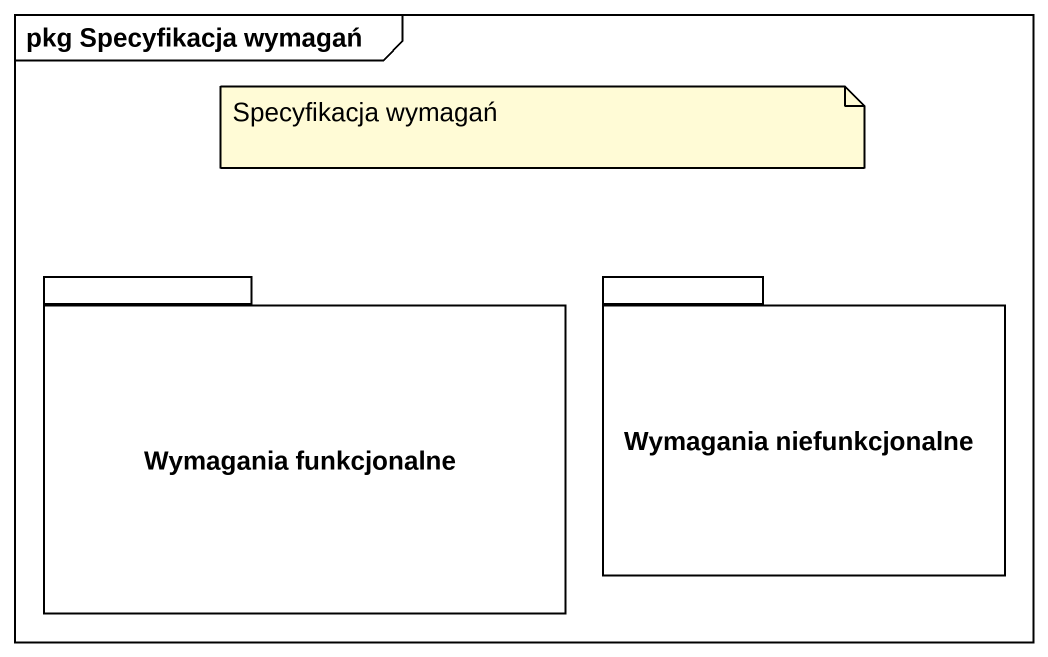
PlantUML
@startuml
mainframe pkg Specyfikacja wymagań
package "Wymagania funkcjonalne" as Wymagania_funkcjonalne {
}
package "Wymagania niefunkcjonalne" as Wymagania_niefunkcjonalne {
}
note as N1
  Specyfikacja wymagań
end note
@enduml
